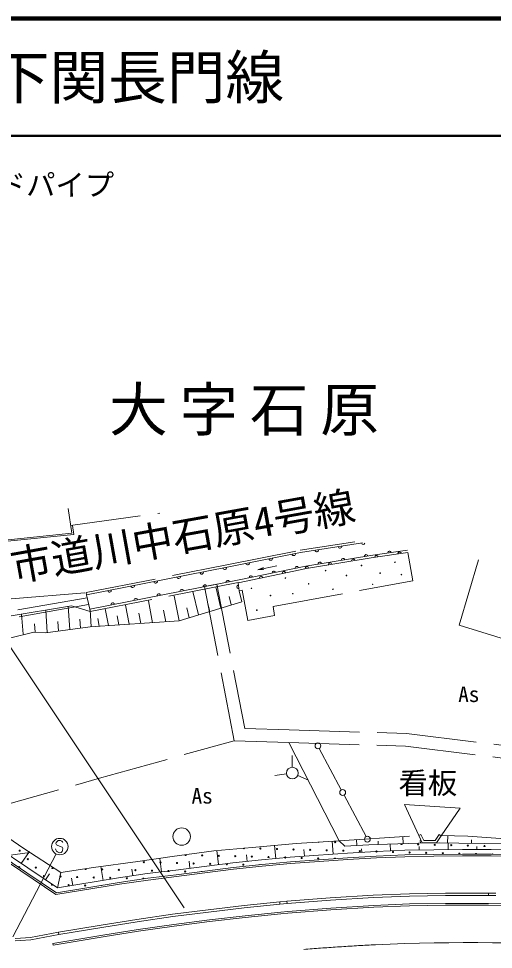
# Model space of a CAD drawing. Units: millimetres, scale not verified. Extents: x 40000 to 680000, y 20000 to 380000.
# Drawn here: x 244100 to 284574, y 300683 to 380000 of the extents above; entities that cross this region are included whole.
import ezdxf
from ezdxf.enums import TextEntityAlignment as Align

# ---------------------------------------------------------------- set-up
doc = ezdxf.new("R2010")
doc.units = ezdxf.units.MM
doc.header["$LTSCALE"] = 1000
doc.linetypes.add('DASHED', pattern=[7.5, 6, -1.5])
for name, color, linetype, lineweight in [('M-BGD', 7, 'Continuous', 13), ('M-BGD-HTXT', 7, 'Continuous', 13), ('M-BMK-OTRS', 7, 'Continuous', 13), ('M-STR-HTXT', 7, 'Continuous', 13), ('M-STR-STRC', 7, 'Continuous', 13), ('M-TTL', 2, 'Continuous', 140), ('M-TTL-LINE', 7, 'Continuous', 50)]:
    doc.layers.add(name, color=color, linetype=linetype, lineweight=lineweight)
doc.layers.add('M-BMK-HTXT', color=7, linetype='Continuous')
doc.layers.add('M-TTL-TXT', color=7, linetype='Continuous')
doc.styles.add('ＭＳ ゴシック', font='')
doc.styles.get('ＭＳ ゴシック').set_extended_font_data('MS Gothic')

msp = doc.modelspace()

# ---------------------------------------------------------------- linework, layer by layer
at = {"layer": 'M-BGD', "linetype": 'DASHED'}
for p, q in [((268104, 334696), (272754, 335426)), ((261850, 333443), (268104, 334696)), ((277279, 334497), (277719, 332088)), ((249854, 331086), (261850, 333443)), ((262807, 331942), (250197, 329484)), ((259936, 331614), (262482, 318469)), ((260996, 331819), (263379, 319516)), ((265795, 329913), (277719, 332088)), ((249854, 331086), (249893, 330890)), ((262910, 331250), (263158, 331287)), ((263627, 328714), (263158, 331287)), ((250059, 330059), (243091, 328830)), ((249955, 330650), (243225, 329463)), ((243135, 329060), (248609, 329953)), ((248609, 329953), (250197, 329484)), ((250159, 329681), (250197, 329484)), ((265795, 329913), (265919, 329132)), ((263627, 328714), (265919, 329132)), ((263379, 319516), (267161, 319379)), ((267161, 319379), (277157, 319082)), ((277157, 319082), (286397, 317934)), ((250991, 315266), (262482, 318469)), ((262482, 318469), (267129, 318299)), ((267129, 318299), (277074, 318004)), ((277074, 318004), (286189, 316872)), ((241730, 312656), (250991, 315266)), ((271439, 309944), (278210, 310396)), ((282407, 310332), (280117, 310374)), ((285972, 310066), (282407, 310332))]:
    msp.add_line(p, q, dxfattribs=at)
at = {"layer": 'M-BGD'}
for p, q in [((268139, 334499), (273420, 335329)), ((268139, 334499), (261889, 333247)), ((274283, 334265), (268599, 333336)), ((268631, 333139), (274314, 334068)), ((277251, 334695), (274283, 334265)), ((274314, 334068), (277279, 334497)), ((261889, 333247), (249893, 330890)), ((268599, 333336), (262769, 332138)), ((262811, 331913), (268631, 333139)), ((266107, 333355), (264480, 333035)), ((264480, 333035), (264982, 333222)), ((281649, 328304), (283291, 333880)), ((264480, 333035), (265015, 333052)), ((262769, 332138), (250159, 329681)), ((259936, 331614), (260996, 331819)), ((261341, 329765), (260907, 331571)), ((262811, 331913), (262910, 331250)), ((243469, 330556), (249738, 331054)), ((249893, 330890), (250159, 329681)), ((257776, 328669), (257371, 330806)), ((259442, 329182), (258959, 331192)), ((262233, 330040), (262059, 330764)), ((263125, 330314), (262910, 331250)), ((253527, 328391), (253219, 330019)), ((255522, 328521), (255168, 330388)), ((257776, 328669), (263125, 330314)), ((260392, 329474), (260204, 330256)), ((244476, 327544), (244356, 329259)), ((246541, 327681), (246407, 329594)), ((248474, 327941), (248336, 329908)), ((250292, 328179), (250192, 329616)), ((251761, 328275), (251492, 329691)), ((254525, 328456), (254359, 329330)), ((256649, 328595), (256459, 329596)), ((258637, 328934), (258431, 329792)), ((245502, 327711), (245451, 328430)), ((247507, 327811), (247450, 328632)), ((249383, 328063), (249330, 328822)), ((250189, 328172), (257776, 328669)), ((250979, 328224), (250854, 328885)), ((252644, 328333), (252500, 329094)), ((243316, 327209), (245389, 327718)), ((245389, 327718), (246381, 327659)), ((246381, 327659), (250189, 328172)), ((292043, 325092), (281649, 328304)), ((267129, 318299), (271439, 309944)), ((271607, 314275), (269734, 317810)), ((267432, 316216), (267422, 317216)), ((266926, 315635), (265935, 315501)), ((267902, 315499), (268817, 315095)), ((273714, 310299), (271841, 313834)), ((278210, 310396), (276982, 313042)), ((276982, 313042), (281728, 312705)), ((281728, 312705), (280112, 310368)), ((244536, 309294), (240236, 312238)), ((247283, 305346), (238673, 311167)), ((247317, 305503), (238812, 311254)), ((239183, 311486), (247410, 305924)), ((276877, 309692), (276861, 310306)), ((278210, 310396), (278391, 310482)), ((278516, 309753), (278210, 310396)), ((278642, 309954), (278391, 310482)), ((279944, 310475), (279618, 309963)), ((280112, 310368), (279729, 309764)), ((279944, 310475), (280112, 310368)), ((280675, 309754), (280681, 310359)), ((263998, 309376), (260748, 309076)), ((267749, 309701), (263998, 309376)), ((266018, 308426), (265915, 309542)), ((271439, 309944), (267749, 309701)), ((270901, 308808), (270828, 309903)), ((271923, 309482), (271439, 309944)), ((273945, 309588), (271923, 309482)), ((272934, 309535), (272907, 310042)), ((275553, 309657), (273945, 309588)), ((274749, 309623), (274737, 309893)), ((278200, 309726), (275553, 309657)), ((275795, 309083), (275772, 309663)), ((280007, 309769), (278200, 309726)), ((278251, 309152), (278246, 309440)), ((278358, 309740), (278340, 309950)), ((279729, 309764), (278516, 309753)), ((279618, 309963), (278642, 309954)), ((281621, 309744), (280007, 309769)), ((280712, 309183), (280708, 309758)), ((283784, 309718), (281621, 309744)), ((282703, 309731), (282706, 310020)), ((283167, 309193), (283167, 309459)), ((286270, 309680), (283784, 309718)), ((244325, 308010), (245014, 309029)), ((247687, 307234), (244536, 309294)), ((257201, 308591), (254261, 308170)), ((260748, 309076), (257201, 308591)), ((261131, 307903), (260986, 309098)), ((263574, 308182), (263513, 308754)), ((267237, 308538), (269678, 308726)), ((268457, 308632), (268415, 309187)), ((269678, 308726), (272125, 308891)), ((272125, 308891), (274572, 309036)), ((274588, 308636), (272149, 308491)), ((273349, 308963), (273331, 309259)), ((274572, 309036), (277017, 309130)), ((277024, 308730), (274588, 308636)), ((277030, 308580), (274597, 308486)), ((277017, 309130), (279485, 309175)), ((279488, 308775), (277024, 308730)), ((279491, 308625), (277030, 308580)), ((279485, 309175), (281939, 309192)), ((281940, 308792), (279488, 308775)), ((281941, 308642), (279491, 308625)), ((281939, 309192), (284395, 309195)), ((284387, 308795), (281940, 308792)), ((284387, 308645), (281941, 308642)), ((286830, 308748), (284387, 308795)), ((286827, 308598), (284387, 308645)), ((284395, 309195), (286846, 309147)), ((254261, 308170), (250485, 307655)), ((256276, 307292), (256131, 308438)), ((257490, 307445), (259914, 307755)), ((258702, 307600), (258627, 308188)), ((259914, 307755), (262348, 308051)), ((262348, 308051), (264800, 308313)), ((264836, 307915), (262391, 307654)), ((264852, 307766), (262409, 307505)), ((264800, 308313), (267237, 308538)), ((267268, 308140), (264836, 307915)), ((267282, 307990), (264852, 307766)), ((269705, 308327), (267268, 308140)), ((269716, 308177), (267282, 307990)), ((272149, 308491), (269705, 308327)), ((272159, 308342), (269716, 308177)), ((274597, 308486), (272159, 308342)), ((246381, 306619), (246728, 307132)), ((247687, 307234), (247410, 305924)), ((250485, 307655), (247687, 307234)), ((251315, 306564), (251122, 307742)), ((252617, 306778), (255061, 307138)), ((253839, 306958), (253756, 307524)), ((255061, 307138), (257490, 307445)), ((257541, 307049), (255111, 306741)), ((259963, 307358), (257541, 307049)), ((259982, 307209), (257560, 306900)), ((262391, 307654), (259963, 307358)), ((262409, 307505), (259982, 307209)), ((252700, 306234), (247283, 305346)), ((252676, 306382), (247317, 305503)), ((247410, 305924), (252617, 306778)), ((248712, 306137), (248612, 306748)), ((255111, 306741), (252676, 306382)), ((255133, 306593), (252700, 306234)), ((257560, 306900), (255133, 306593)), ((274338, 305296), (277409, 305424)), ((277409, 305424), (280483, 305461)), ((280483, 305461), (284158, 305475)), ((284158, 305475), (284779, 305486)), ((284158, 305475), (284161, 305275)), ((263320, 304414), (266361, 304725)), ((266361, 304725), (266970, 304788)), ((266361, 304725), (266382, 304526)), ((266382, 304526), (266985, 304589)), ((266970, 304788), (270666, 305075)), ((266970, 304788), (266985, 304589)), ((266985, 304589), (270678, 304876)), ((270666, 305075), (274338, 305296)), ((270678, 304876), (274346, 305096)), ((274346, 305096), (277411, 305224)), ((277411, 305224), (280484, 305261)), ((280484, 305261), (284161, 305275)), ((284161, 305275), (284778, 305286)), ((257227, 303673), (260267, 304059)), ((257252, 303475), (260290, 303861)), ((260267, 304059), (263320, 304414)), ((260290, 303861), (263340, 304215)), ((263340, 304215), (266382, 304526)), ((251151, 302756), (254180, 303237)), ((251183, 302559), (254208, 303039)), ((254180, 303237), (257227, 303673)), ((254208, 303039), (257252, 303475)), ((247507, 302145), (251151, 302756)), ((247540, 301948), (251183, 302559)), ((243810, 301614), (244248, 301628)), ((243816, 301414), (244265, 301429)), ((244248, 301628), (245103, 301700)), ((244265, 301429), (245130, 301502)), ((245103, 301700), (247507, 302145)), ((245130, 301502), (247540, 301948)), ((247507, 302145), (247540, 301948))]:
    msp.add_line(p, q, dxfattribs=at)
for centre, radius in [((273331, 333397), 25), ((276180, 333676), 25), ((266844, 332323), 25), ((270272, 332963), 25), ((272042, 332545), 25), ((274916, 332745), 25), ((276730, 332619), 25), ((268828, 331835), 25), ((274285, 331793), 25), ((263944, 331453), 25), ((265571, 330832), 25), ((267466, 330994), 25), ((270891, 331372), 25), ((264409, 329587), 25), ((269617, 318031), 249), ((267437, 315705), 500), ((271724, 314054), 249), ((258003, 310296), 746), ((273831, 310078), 249), ((271089, 309817), 49.8), ((278158, 309634), 49.8), ((279572, 309598), 49.8), ((280986, 309561), 49.8), ((282399, 309525), 49.8), ((283813, 309488), 49.8), ((244192, 309099), 49.8), ((259743, 308696), 49.8), ((261157, 308660), 49.8), ((262570, 308623), 49.8), ((263984, 308586), 49.8), ((264709, 309275), 49.8), ((265398, 308550), 49.8), ((266123, 309238), 49.8), ((266812, 308513), 49.8), ((267537, 309202), 49.8), ((268951, 309165), 49.8), ((270364, 309129), 49.8), ((271778, 309092), 49.8), ((273192, 309056), 49.8), ((274605, 309019), 49.8), ((276019, 308982), 49.8), ((277433, 308946), 49.8), ((278847, 308909), 49.8), ((280260, 308873), 49.8), ((244880, 308374), 49.8), ((254777, 308117), 49.8), ((256190, 308081), 49.8), ((257604, 308044), 49.8), ((259018, 308008), 49.8), ((260432, 307971), 49.8), ((261845, 307934), 49.8), ((263259, 307898), 49.8), ((268225, 308477), 49.8), ((269639, 308440), 49.8), ((245569, 307648), 49.8), ((246258, 306923), 49.8), ((246983, 307612), 49.8), ((251224, 307502), 49.8), ((252638, 307465), 49.8), ((254051, 307429), 49.8), ((255465, 307392), 49.8), ((256879, 307356), 49.8), ((258293, 307319), 49.8), ((246946, 306198), 49.8), ((247671, 306887), 49.8), ((248360, 306161), 49.8), ((249085, 306850), 49.8), ((249774, 306125), 49.8), ((250499, 306813), 49.8), ((251912, 306777), 49.8), ((253326, 306740), 49.8)]:
    msp.add_circle(centre, radius, dxfattribs=at)
for centre, radius, start, end in [((269522, 334717), 150, 188.92139, 8.92139), ((271498, 335027), 150, 188.92139, 8.92139), ((273474, 335337), 150, 188.92139, 345.47747), ((265590, 333989), 150, 191.33079, 11.33079), ((267551, 334382), 150, 191.33079, 11.33079), ((271758, 333853), 150, 9.2812, 189.2812), ((272630, 333792), 150, 9.28121, 189.28121), ((273732, 334175), 150, 9.2812, 189.2812), ((274605, 334110), 150, 8.23663, 188.23663), ((275710, 334472), 150, 8.23663, 188.23663), ((276584, 334396), 150, 8.23663, 188.23663), ((261668, 333204), 150, 191.11838, 11.11838), ((263629, 333596), 150, 191.33079, 11.33079), ((267816, 333175), 150, 11.61436, 191.61436), ((268683, 333147), 150, 9.28121, 189.28121), ((269784, 333530), 150, 9.2812, 189.2812), ((270657, 333470), 150, 9.28121, 189.28121), ((257743, 332432), 150, 191.11838, 11.11838), ((259705, 332818), 150, 191.11838, 11.11838), ((263898, 332370), 150, 11.61436, 191.61436), ((264768, 332325), 150, 11.89509, 191.89509), ((265857, 332773), 150, 11.61436, 191.61436), ((266725, 332737), 150, 11.89509, 191.89509), ((253818, 331661), 150, 191.11838, 11.11838), ((255780, 332047), 150, 191.11838, 11.11838), ((259975, 331593), 150, 11.02707, 191.02707), ((261938, 331976), 150, 11.02707, 191.02707), ((262861, 331582), 150, 98.48924, 278.48924), ((251856, 331275), 150, 191.11838, 11.11838), ((256048, 330828), 150, 11.02707, 191.02707), ((258011, 331211), 150, 11.02707, 191.02707), ((252122, 330063), 150, 11.02707, 191.02707), ((254085, 330446), 150, 11.02707, 191.02707), ((269676, 309854), 49.8, 215.35897, 332.16133), ((276744, 309671), 49.8, 160.90313, 22.08695), ((258329, 308733), 49.8, 173.75254, 21.814), ((263296, 309312), 49.8, 186.02345, 4.5339), ((281674, 308836), 49.8, 291.82115, 248.96105), ((283088, 308799), 49.8, 352.72936, 187.42545), ((284502, 308763), 49.8, 35.6352, 142.15285), ((264673, 307861), 49.8, 52.24186, 139.9613), ((271053, 308404), 49.8, 20.22872, 167.47306), ((244155, 307685), 49.8, 279.68089, 192.18651), ((249810, 307539), 49.8, 171.47807, 25.64771), ((259706, 307283), 49.8, 65.25009, 129.30015), ((254740, 306704), 49.8, 348.37545, 208.40895), ((251187, 306088), 49.8, 88.8899, 109.73597)]:
    msp.add_arc(centre, radius, start, end, dxfattribs=at)
at = {"layer": 'M-BGD-HTXT'}
for p in [(248313, 338247), (235367, 334766)]:
    msp.add_line(p, (248623, 336152), dxfattribs=at)
at = {"layer": 'M-BGD-HTXT', "linetype": 'DASHED'}
for p, q in [((248529, 336791), (256152, 337864)), ((248809, 336048), (248696, 336815)), ((235405, 334661), (248809, 336048))]:
    msp.add_line(p, q, dxfattribs=at)
at = {"layer": 'M-BMK-OTRS', "color": 5}
msp.add_line((221535, 305629), (245067, 308947), dxfattribs=at)
at = {"layer": 'M-STR-STRC'}
for p, q in [((258209, 304225), (235502, 338253)), ((247292, 309786), (247281, 309706)), ((247281, 309706), (247341, 309579)), ((247382, 309883), (247292, 309786)), ((247341, 309579), (247447, 309527)), ((247474, 309948), (247382, 309883)), ((247447, 309527), (247819, 309395)), ((247590, 309971), (247474, 309948)), ((247671, 309960), (247590, 309971)), ((247772, 309909), (247671, 309960)), ((247849, 309857), (247772, 309909)), ((247819, 309395), (247875, 309275)), ((247873, 309779), (247849, 309857)), ((243612, 301762), (247288, 308825)), ((247283, 309164), (247255, 309241)), ((247341, 309040), (247283, 309164)), ((247414, 308988), (247341, 309040)), ((247516, 308936), (247414, 308988)), ((247600, 308924), (247516, 308936)), ((247718, 308944), (247600, 308924)), ((247805, 309011), (247718, 308944)), ((247855, 309115), (247805, 309011)), ((247875, 309275), (247855, 309115)), ((277419, 304554), (280486, 304591)), ((280486, 304591), (284149, 304605)), ((284149, 304605), (287214, 304549)), ((263408, 303549), (266452, 303859)), ((266452, 303859), (267037, 303921)), ((267037, 303921), (270718, 304207)), ((267051, 303771), (270727, 304057)), ((270718, 304207), (274374, 304427)), ((270727, 304057), (274380, 304277)), ((274374, 304427), (277419, 304554)), ((274380, 304277), (277421, 304404)), ((277421, 304404), (280487, 304441)), ((280487, 304441), (284146, 304455)), ((284146, 304455), (287209, 304399)), ((257337, 302810), (260367, 303195)), ((257355, 302661), (260384, 303046)), ((260367, 303195), (263408, 303549)), ((260384, 303046), (263423, 303399)), ((263423, 303399), (266467, 303710)), ((266467, 303710), (267051, 303771)), ((251288, 301897), (254303, 302376)), ((251311, 301749), (254324, 302228)), ((254303, 302376), (257337, 302810)), ((254324, 302228), (257355, 302661)), ((247013, 301180), (251288, 301897)), ((247038, 301032), (251311, 301749)), ((247013, 301180), (247038, 301032))]:
    msp.add_line(p, q, dxfattribs=at)
at = {"layer": 'M-STR-STRC', "linetype": 'DASHED'}
msp.add_lwpolyline([(268406, 300674), (268585, 300689), (268765, 300704), (268944, 300718), (269123, 300733), (269303, 300747), (269482, 300761), (269661, 300774), (269841, 300788), (270020, 300801), (270200, 300815), (270379, 300828), (270559, 300841), (270739, 300853), (270918, 300866), (271098, 300878), (271278, 300890), (271457, 300902), (271637, 300914), (271817, 300925), (271997, 300937), (272176, 300948), (272356, 300959), (272536, 300970), (272716, 300980), (272896, 300991), (273076, 301001), (273256, 301011), (273436, 301021), (273616, 301031), (273796, 301040), (273976, 301049), (274156, 301058), (274337, 301067), (274517, 301076)], dxfattribs=at)
at = {"layer": 'M-STR-STRC'}
msp.add_circle((247612, 309445), 700, dxfattribs=at)
msp.add_arc((282388, 136013), 165250, 78.87624, 92.73, dxfattribs=at)
at = {"layer": 'M-TTL'}
msp.add_line((680000, 380000), (40000, 380000), dxfattribs=at)
at = {"layer": 'M-TTL-LINE'}
msp.add_line((40000, 370000), (680000, 370000), dxfattribs=at)

# ---------------------------------------------------------------- texts
at = {"layer": 'M-BGD', "style": 'ＭＳ ゴシック'}
for s, height, p in [('As', 1320, (281578, 321367)), ('看板', 1833, (276487, 313390)), ('As', 1320, (258848, 312713))]:
    msp.add_text(s, height=height, dxfattribs=at).set_placement(p, align=Align.BOTTOM_LEFT)
at = {"layer": 'M-BGD-HTXT', "style": 'ＭＳ ゴシック'}
msp.add_text('市道川中石原4号線', height=2566, rotation=10.189, dxfattribs=at).set_placement((243810, 331248), align=Align.BOTTOM_LEFT)
at = {"layer": 'M-BMK-HTXT', "insert": (263814, 346488), "char_height": 3666, "attachment_point": 5, "style": 'ＭＳ ゴシック'}
msp.add_mtext('\\T1.2;大字石原', dxfattribs=at)
at = {"layer": 'M-STR-HTXT', "style": 'ＭＳ ゴシック'}
msp.add_text('ガードパイプ', height=1833, dxfattribs=at).set_placement((244739, 364366), align=Align.BOTTOM_CENTER)
at = {"layer": 'M-TTL-TXT', "style": 'ＭＳ ゴシック'}
msp.add_text('主要地方道下関長門線', height=3666, dxfattribs=at).set_placement((216734, 375000), align=Align.MIDDLE_LEFT)

doc.saveas('drawing.dxf')
